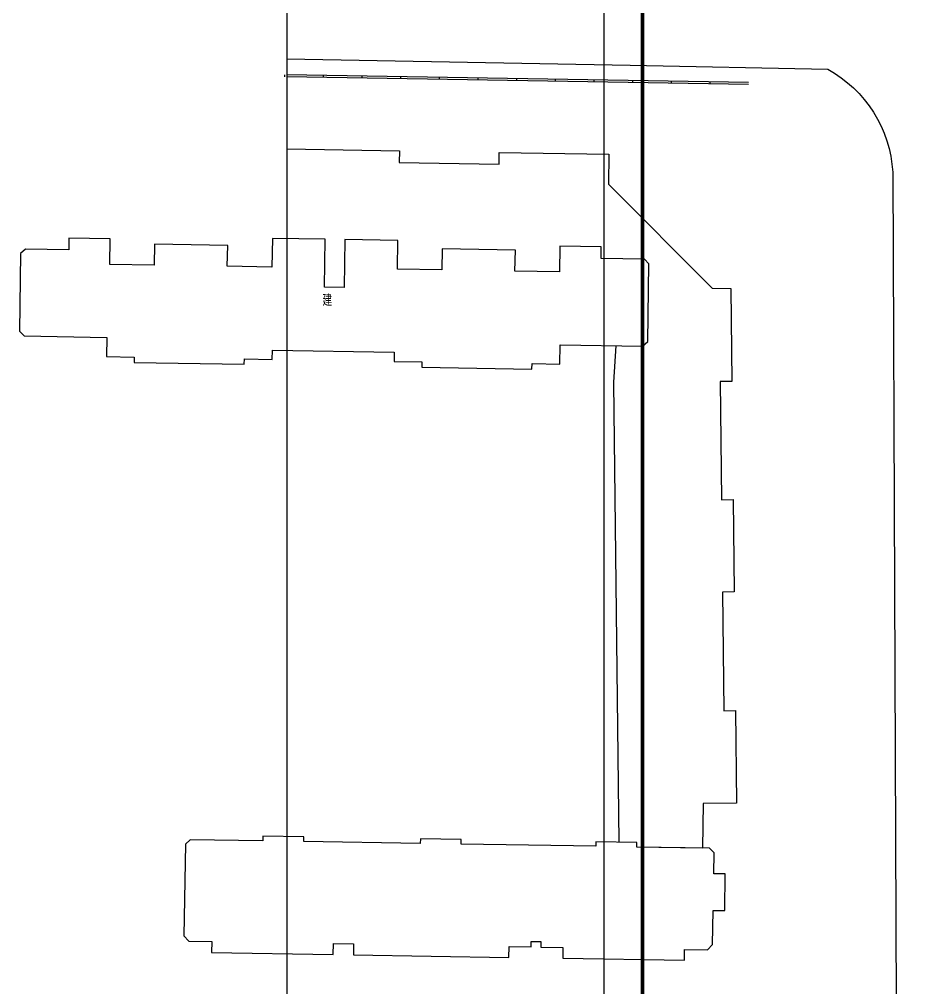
# Model space of a CAD drawing. Extents: x 30227 to 490047, y 105157 to 588160.
# Drawn here: x 30227 to 147373, y 337683 to 462921 of the extents above; entities that cross this region are included whole.
import ezdxf
from ezdxf.enums import TextEntityAlignment as Align

# ---------------------------------------------------------------- set-up
doc = ezdxf.new("R2010")
doc.units = 0
doc.header["$LTSCALE"] = 1000
doc.header["$MEASUREMENT"] = 0
doc.layers.add('dx', color=251, linetype='Continuous')
doc.layers.add('TK', color=7, linetype='Continuous')
doc.styles.add('HZ', font='rs.shx', dxfattribs={"width": 0.8, "bigfont": 'hztxt.shx'})

# ---------------------------------------------------------------- blocks, each defined once
blk = doc.blocks.new('A$C467003D0')
blk.add_lwpolyline([(0.0005834102630615, -0.0001151412725449), (84100.00058341026, -0.0001151412725449), (84100.00058341026, 59399.99988485872), (0.0005834102630615, 59399.99988485872)], close=True)
at = {"const_width": 100}
blk.add_lwpolyline([(2500.000583410263, 999.9998848587275), (83100.00058341026, 999.9998848587275), (83100.00058341026, 58399.99988485873), (2500.000583410263, 58399.99988485873)], close=True, dxfattribs=at)

msp = doc.modelspace()

# ---------------------------------------------------------------- linework, layer by layer
at = {"layer": 'dx', "linetype": 'Continuous'}
for p, q in [((64493.15940101366, 455748.32395186), (64489.0112680934, 455498.3576661545)), ((64493.15940101366, 455748.32395186), (64489.0112680934, 455498.3576661545)), ((69492.49250025969, 455665.3604713875), (69488.34426470022, 455415.3937756019)), ((69492.49250025969, 455665.3604713875), (69488.34426470022, 455415.3937756019)), ((74491.8255993865, 455582.3965808349), (74487.67746634703, 455332.4302951295)), ((74491.8255993865, 455582.3965808349), (74487.67746634703, 455332.4302951295)), ((79491.15869863253, 455499.4335104423), (79487.01046307306, 455249.4664045769)), ((79491.15869863253, 455499.4335104423), (79487.01046307306, 455249.4664045769)), ((84490.49179775934, 455416.4696198898), (84486.34366471987, 455166.5029241044)), ((84490.49179775934, 455416.4696198898), (84486.34366471987, 455166.5029241044)), ((89489.82489688614, 455333.5061394173), (89485.6766613267, 455083.5394436318)), ((89489.82489688614, 455333.5061394173), (89485.6766613267, 455083.5394436318)), ((94489.1578936122, 455250.5422488648), (94485.00976057274, 455000.5759631592)), ((94489.1578936122, 455250.5422488648), (94485.00976057274, 455000.5759631592)), ((99488.49099273903, 455167.5791784721), (99484.34285969954, 454917.6120726067)), ((99488.49099273903, 455167.5791784721), (99484.34285969954, 454917.6120726067)), ((104487.8240918658, 455084.6152879197), (104483.6758563064, 454834.6485921341)), ((104487.8240918658, 455084.6152879197), (104483.6758563064, 454834.6485921341)), ((109487.1571911118, 455001.651807447), (109483.0090580724, 454751.6851116616)), ((109487.1571911118, 455001.651807447), (109483.0090580724, 454751.6851116616)), ((114486.4902902386, 454918.6879168945), (114482.3420546792, 454668.721631189)), ((114486.4902902386, 454918.6879168945), (114482.3420546792, 454668.721631189)), ((119485.8232868455, 454835.724436422), (119481.6751539252, 454585.7577406365)), ((119485.8232868455, 454835.724436422), (119481.6751539252, 454585.7577406365))]:
    msp.add_line(p, q, dxfattribs=at)
at = {"layer": 'dx', "linetype": 'Continuous', "elevation": 5240.022450711775, "flags": 128}
msp.add_lwpolyline([(64808.05831368189, 457798.0607024628), (109160.0908386252, 457009.7706457572)], dxfattribs=at)
msp.add_lwpolyline([(64808.05831368189, 457798.0607024628), (109160.0908386252, 457009.7706457572)], dxfattribs=at)
at = {"layer": 'dx', "linetype": 'Continuous', "elevation": 5366.022990557131, "flags": 128}
msp.add_lwpolyline([(109160.0908386252, 457009.7706457572), (134711.2002383015, 456480.768535276, -0.2586059692184025), (143117.2362243674, 443158.7113596398), (144102.9229231618, 206395.9577189881)], format="xyb", dxfattribs=at)
msp.add_lwpolyline([(109160.0908386252, 457009.7706457572), (134711.2002383015, 456480.768535276, -0.2586059692184025), (143117.2362243674, 443158.7113596398), (144102.9229231618, 206395.9577189881)], format="xyb", dxfattribs=at)
at = {"layer": 'dx', "linetype": 'Continuous', "flags": 128}
for points in [[(124485.1564886115, 454752.7609559494), (64808.05831368189, 455743.0981284577)], [(124485.1564886115, 454752.7609559494), (64808.05831368189, 455743.0981284577)], [(124481.008253052, 454502.7942601639), (64808.05831368189, 455493.062526365)], [(124481.008253052, 454502.7942601639), (64808.05831368189, 455493.062526365)], [(64808.05831368189, 446156.2428742843), (79344.91993720751, 445919.0792604881), (79320.30881614905, 444419.2799049813), (92228.63027866106, 444207.4841538864), (92253.21371407728, 445705.7708465057), (106441.3875058434, 445474.488898893), (106377.9387281678, 441607.3038727242), (119763.5416837476, 428153.5297852951), (122184.0156430743, 428113.8269001442), (122319.8693061612, 416091.1273232895), (120819.4981904767, 416074.1791840989), (120992.0989348433, 400794.0297323663), (122492.0097507975, 400810.972129007), (122626.8728823207, 388871.6835147339), (121126.9618612073, 388854.7407075364), (121300.4541866324, 373495.6559373337), (122800.3655153058, 373512.5983344513), (122935.3416453145, 361563.3104778726), (118630.7792963527, 361514.6870662171), (118535.7650659821, 355733.1650105912), (110036.7233932755, 355872.5604902703), (110046.2358803294, 356452.3163730103), (107747.7399388097, 356507.6983677346), (107080.2141392968, 415927.9242216546), (107069.6909204266, 415999.9274598557), (107388.494537308, 420715.514479776)], [(64808.05831368189, 446156.2428742843), (79344.91993720751, 445919.0792604881), (79320.30881614905, 444419.2799049813), (92228.63027866106, 444207.4841538864), (92253.21371407728, 445705.7708465057), (106441.3875058434, 445474.488898893), (106377.9387281678, 441607.3038727242), (119763.5416837476, 428153.5297852951), (122184.0156430743, 428113.8269001442), (122319.8693061612, 416091.1273232895), (120819.4981904767, 416074.1791840989), (120992.0989348433, 400794.0297323663), (122492.0097507975, 400810.972129007), (122626.8728823207, 388871.6835147339), (121126.9618612073, 388854.7407075364), (121300.4541866324, 373495.6559373337), (122800.3655153058, 373512.5983344513), (122935.3416453145, 361563.3104778726), (118630.7792963527, 361514.6870662171), (118535.7650659821, 355733.1650105912), (110036.7233932755, 355872.5604902703), (110046.2358803294, 356452.3163730103), (107747.7399388097, 356507.6983677346), (107080.2141392968, 415927.9242216546), (107069.6909204266, 415999.9274598557), (107388.494537308, 420715.514479776)]]:
    msp.add_lwpolyline(points, dxfattribs=at)
at = {"layer": 'dx'}
for points in [[(111610.4078367493, 431286.6875359016), (111020.3318371318, 431896.4500314193), (105421.085205271, 431988.320663591), (105445.6892179988, 433488.1187674004), (100106.3827803872, 433574.2107826668), (100052.2443328641, 430274.6550227601), (94293.02381654007, 430369.1511331993), (94337.339146807, 433070.300198217), (84898.60916145067, 433225.1678563554), (84854.31401951532, 430525.531410833), (79095.09354217272, 430620.0268560845), (79155.7895949624, 434319.5287310082), (72316.68500526171, 434430.2321597534), (72214.99512524824, 428232.5769878823), (69665.34309180002, 428274.410861631), (69767.05284650545, 434473.5761157471), (62927.97306902627, 434585.7895475822), (62867.27696676473, 430886.2876745659), (57108.02711351137, 430979.2749396759), (57152.34659154634, 433680.4196483093), (47713.59187693815, 433833.7801410157), (47669.29246599893, 431134.1437646347), (41910.07200033884, 431228.6398736435), (41964.2058684371, 434528.1957098442), (36624.95317657214, 434617.30736651), (36600.34496493559, 433117.5093308884), (31001.0692638896, 433207.8748213249), (30391.30662710886, 432617.798962732), (30226.60010655146, 422579.1504746871), (30856.66559429388, 421968.7317935425), (41515.23094041567, 421793.8482867675), (41474.21696789484, 419294.1850005585), (45073.73860879163, 419235.1247874695), (45062.25477667074, 418535.2190414864), (59300.36379189711, 418303.1120034653), (59311.822872474, 419001.5092183548), (62911.33260078649, 418942.4492007691), (62931.02512641172, 420142.2875262696), (78678.9309849284, 419885.4102837044), (78659.21962769251, 418684.0610958535), (82258.73531229715, 418625.000980993), (82247.25148017624, 417925.0952350098), (96485.35452897768, 417692.9925834137), (96496.81957586031, 418391.3854109245), (100096.3352607034, 418332.3252946335), (100137.3489450953, 420831.9885846573), (110795.9391384862, 420658.6194430786), (111445.6720139525, 421246.5245830017)], [(121481.657332494, 352384.111090799), (119981.8446400903, 352408.7196976144), (120026.1397321961, 355108.3561564881), (119436.0638052962, 355718.1187211472), (110037.7691775105, 355871.8340593774), (110047.2815739653, 356451.5874878365), (104757.8978975556, 356559.0357686478), (104748.054452493, 355959.1159478623), (87340.34189756137, 356241.3998619515), (87350.20198853235, 356841.4570375878), (82060.95177514773, 356931.4426146943), (82051.10841114739, 356331.5227929551), (66993.13446493368, 356578.5909468133), (67002.9778288148, 357178.5107680756), (61713.66771931867, 357265.2966867882), (61703.82436557035, 356665.3774796922), (52305.1106696866, 356819.5896464783), (51695.34811635236, 356229.5137864548), (51501.08414764623, 344391.108390947), (52129.53591032247, 343680.7020999391), (55089.13761074762, 343632.1415616471), (55066.16987891416, 342232.3306814629), (70804.05233473997, 341974.1061159569), (70827.02030439596, 343373.9264012772), (73436.6836397193, 343331.1075793702), (73413.71582980375, 341931.2970463234), (93500.9985333226, 341601.7090283829), (93523.96620924691, 343001.5113727051), (96373.59734018068, 342954.7552157838), (96385.08124275427, 343654.6603409249), (97644.91165764551, 343633.989920755), (97633.42782838565, 342934.0841685731), (100483.015405371, 342887.3287188011), (100460.047569587, 341487.5166164833), (116197.9445909999, 341229.2930461365), (116220.912406399, 342629.1039244134), (119180.4996453069, 342580.5436135727), (119831.97212167, 343274.5005399186), (119904.0965175174, 347669.3521725137), (121403.8947464965, 347644.7437893349)]]:
    msp.add_lwpolyline(points, close=True, dxfattribs=at)
at = {"layer": 'TK', "linetype": 'Continuous'}
msp.add_line((64808.05831368189, 588159.5272203881), (64808.05831368189, 105157.4578134018), dxfattribs=at)

# ---------------------------------------------------------------- block references
at = {"linetype": 'Continuous', "xscale": 5, "yscale": 5, "zscale": 5, "rotation": 270.0000019763304}
msp.add_blockref('A$C467003D0', (105773.5436073087, 537659.2616282898), dxfattribs=at)

# ---------------------------------------------------------------- texts
at = {"layer": 'dx', "linetype": 'Continuous', "style": 'HZ', "width": 0.8}
msp.add_text('建', height=1500.00642673047, dxfattribs=at).set_placement((70026.1691813014, 426677.2107454735), align=Align.MIDDLE)

doc.saveas('drawing.dxf')
